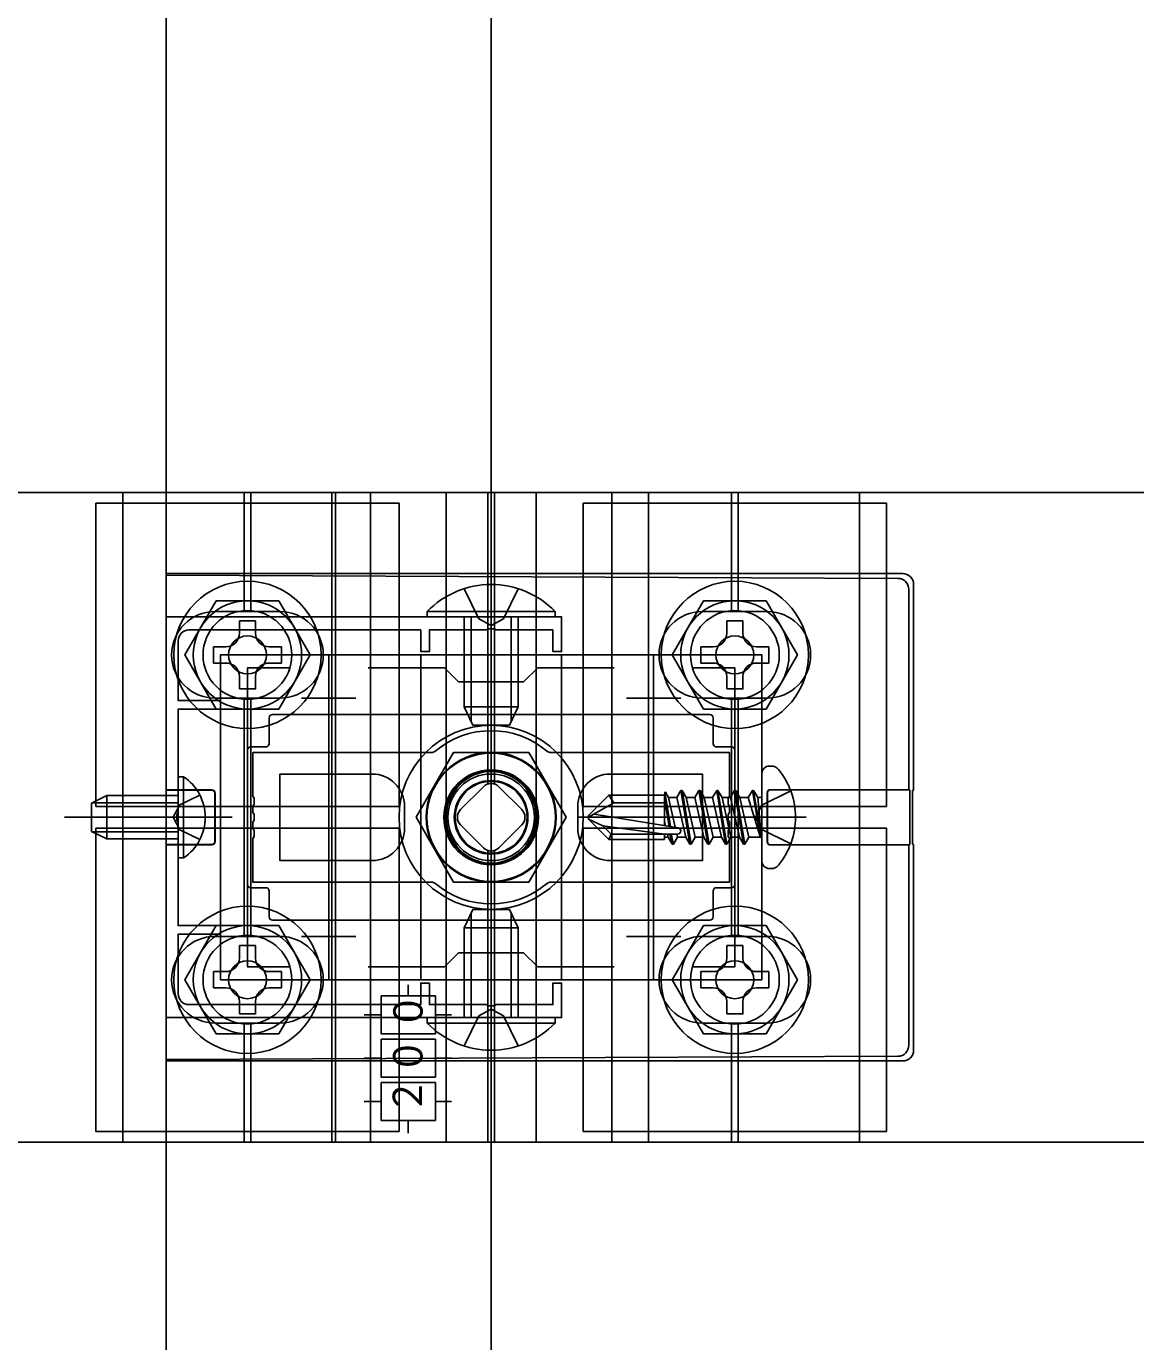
# Model space of a CAD drawing. Units: millimetres, scale not verified. Extents: x -875 to 875, y -1299 to 1291.
# Drawn here: x -240.9 to -138.5, y -654.8 to -533.3 of the extents above; entities that cross this region are included whole.
import ezdxf
from ezdxf.enums import TextEntityAlignment as Align

# ---------------------------------------------------------------- set-up
doc = ezdxf.new("R2010")
doc.units = ezdxf.units.MM
doc.header["$LTSCALE"] = 8
for name, color, linetype in [('0-2_YKK_11', 7, 'Continuous'), ('0-3_YKK_12', 2, 'Continuous'), ('0-4_YKK_13', 4, 'Continuous'), ('0-7_YSS_K', 3, 'Continuous')]:
    doc.layers.add(name, color=color, linetype=linetype)
doc.styles.add('ＭＳ ゴシック', font='')
doc.styles.get('ＭＳ ゴシック').set_extended_font_data('MS Gothic')

msp = doc.modelspace()

# ---------------------------------------------------------------- linework, layer by layer
at = {"layer": '0-2_YKK_11'}
for p, q in [((-213, -597.847), (-213, -592.847)), ((-183, -597.847), (-183, -592.847)), ((-215.5, -595.347), (-210.5, -595.347)), ((-185.5, -595.347), (-180.5, -595.347)), ((-213, -619.847), (-213, -614.847)), ((-183, -619.847), (-183, -614.847)), ((-215.5, -617.347), (-210.5, -617.347)), ((-185.5, -617.347), (-180.5, -617.347))]:
    msp.add_line(p, q, dxfattribs=at)
for points in [[(-228, -587.847), (-228, -624.847), (-191.5, -624.847), (-191.5, -621.647), (-192.3, -621.647), (-192.3, -623.647), (-197.542, -623.647), (-197.725, -623.767), (-198.275, -623.767), (-198.458, -623.647), (-203.7, -623.647), (-203.7, -621.647), (-204.5, -621.647), (-204.5, -623.647), (-225.9, -623.647)], [(-225.9, -589.047), (-204.5, -589.047), (-204.5, -591.047), (-203.7, -591.047), (-203.7, -589.047), (-198.458, -589.047), (-198.275, -588.927), (-197.725, -588.927), (-197.542, -589.047), (-192.3, -589.047), (-192.3, -591.047), (-191.5, -591.047), (-191.5, -587.847), (-228, -587.847)], [(-226.9, -622.647), (-226.9, -617.147), (-223, -617.147), (-223, -616.347), (-226.9, -616.347), (-226.9, -606.805), (-227.02, -606.622), (-227.02, -606.072), (-226.9, -605.889), (-226.9, -596.347), (-223, -596.347), (-223, -595.547), (-226.9, -595.547), (-226.9, -590.047)], [(-216.633, -620.147), (-220.5, -620.147), (-220.5, -592.547), (-216.633, -592.547)], [(-209.367, -592.547), (-202.3, -592.547), (-201, -593.847), (-195, -593.847), (-193.7, -592.547), (-186.633, -592.547)], [(-179.367, -592.547), (-175.5, -592.547), (-175.5, -620.147), (-179.367, -620.147)], [(-186.633, -620.147), (-193.7, -620.147), (-195, -618.847), (-201, -618.847), (-202.3, -620.147), (-209.367, -620.147)]]:
    msp.add_lwpolyline(points, dxfattribs=at)
msp.add_lwpolyline([(-223, -621.347), (-173, -621.347), (-173, -591.347), (-223, -591.347)], close=True, dxfattribs=at)
for centre, start, end in [((-225.9, -590.047), 90.00001, 179.99999), ((-225.9, -622.647), 180.00001, 269.99999)]:
    msp.add_arc(centre, 1, start, end, dxfattribs=at)
at = {"layer": '0-3_YKK_12'}
msp.add_line((-228, -334.347), (-228, -1076.347), dxfattribs=at)
msp.add_circle((-198, -606.347), 6, dxfattribs=at)
at = {"layer": '0-4_YKK_13'}
for p, q in [((-232, -636.347), (-232, -576.347)), ((-220.8, -587.347), (-220.8, -576.347)), ((-220.2, -587.347), (-220.2, -576.347)), ((-212.359, -576.347), (-212.708, -576.347)), ((-183.47, -576.347), (-212.359, -576.347)), ((-209.15, -636.347), (-209.15, -576.347)), ((-202.15, -636.347), (-202.15, -576.347)), ((-198.3, -576.347), (-198.3, -603.272)), ((-197.7, -603.272), (-197.7, -576.347)), ((-193.85, -636.347), (-193.85, -576.347)), ((-186.85, -636.347), (-186.85, -576.347)), ((-183.47, -636.347), (-183.47, -576.347)), ((-175.8, -587.347), (-175.8, -576.347)), ((-175.2, -587.347), (-175.2, -576.347)), ((-164, -636.347), (-164, -576.347)), ((-198, -582.347), (-198, -600.347)), ((-228, -583.847), (-159.999, -583.847)), ((-228, -583.972), (-160.436, -584.281)), ((-159.442, -585.279), (-159.442, -603.811)), ((-159, -584.841), (-159, -603.847)), ((-217.5, -587.347), (-223.5, -587.347)), ((-192.1, -587.847), (-203.9, -587.847)), ((-200.5, -587.847), (-200.5, -596.147)), ((-199.846, -587.847), (-199.846, -597.537)), ((-196.154, -587.847), (-196.154, -597.537)), ((-192.1, -587.338), (-192.1, -587.847)), ((-178.5, -587.347), (-172.5, -587.347)), ((-221.25, -588.197), (-221.25, -589.347)), ((-221.25, -588.197), (-219.75, -588.197)), ((-219.75, -589.347), (-219.75, -588.197)), ((-176.25, -588.197), (-176.25, -589.347)), ((-176.25, -588.197), (-174.75, -588.197)), ((-174.75, -589.347), (-174.75, -588.197)), ((-223.65, -590.597), (-223.65, -592.097)), ((-222.5, -590.597), (-223.65, -590.597)), ((-217.35, -590.597), (-218.5, -590.597)), ((-217.35, -592.097), (-217.35, -590.597)), ((-178.65, -590.597), (-178.65, -592.097)), ((-177.5, -590.597), (-178.65, -590.597)), ((-172.35, -590.597), (-173.5, -590.597)), ((-172.35, -592.097), (-172.35, -590.597)), ((-223.65, -592.097), (-222.5, -592.097)), ((-218.5, -592.097), (-217.35, -592.097)), ((-178.65, -592.097), (-177.5, -592.097)), ((-173.5, -592.097), (-172.35, -592.097)), ((-221.25, -593.347), (-221.25, -594.497)), ((-176.25, -593.347), (-176.25, -594.497)), ((-217.5, -595.347), (-223.5, -595.347)), ((-220.8, -617.347), (-220.8, -595.347)), ((-220.2, -617.347), (-220.2, -595.347)), ((-199.7, -597.847), (-200.5, -596.147)), ((-196.3, -597.847), (-195.5, -596.147)), ((-178.5, -595.347), (-172.5, -595.347)), ((-175.8, -617.347), (-175.8, -595.347)), ((-175.2, -617.347), (-175.2, -595.347)), ((-218.5, -597.147), (-218.5, -599.547)), ((-177.8, -596.847), (-218.2, -596.847)), ((-177.5, -599.547), (-177.5, -597.147)), ((-196.3, -597.847), (-199.7, -597.847)), ((-218.8, -599.847), (-220.2, -599.847)), ((-175.8, -599.847), (-177.2, -599.847)), ((-220.5, -600.147), (-220.5, -612.547)), ((-175.5, -612.547), (-175.5, -600.147)), ((-173, -610.382), (-173, -602.312)), ((-172.138, -601.612), (-172.3, -601.612)), ((-226.9, -610.097), (-226.9, -602.597)), ((-200.828, -605.64), (-198.707, -603.518)), ((-197.293, -603.518), (-195.172, -605.64)), ((-234.9, -605.047), (-233.5, -604.347)), ((-226.9, -604.347), (-233.5, -604.347)), ((-228, -603.821), (-223.782, -603.821)), ((-223.8, -603.838), (-228, -603.843)), ((-223.5, -608.556), (-223.5, -604.138)), ((-223.483, -608.573), (-223.483, -604.121)), ((-189, -606.172), (-187.125, -604.297)), ((-182, -604.297), (-187.125, -604.297)), ((-181.976, -604.036), (-182, -604.297)), ((-182, -607.109), (-182, -604.297)), ((-182, -604.598), (-181.57, -607.179)), ((-181.976, -604.036), (-181.449, -607.198)), ((-181.976, -604.036), (-181.976, -604.036)), ((-181.976, -604.036), (-181.91, -604.036)), ((-181.91, -604.036), (-181.629, -604.522)), ((-181.009, -607.269), (-181.629, -604.522)), ((-180.846, -604.522), (-181.629, -604.522)), ((-180.473, -603.875), (-180.846, -604.522)), ((-180.022, -608.171), (-180.846, -604.522)), ((-180.355, -603.875), (-180.473, -603.875)), ((-179.649, -608.819), (-180.473, -603.875)), ((-180.355, -603.875), (-179.981, -604.522)), ((-180.355, -603.875), (-179.531, -608.819)), ((-179.199, -604.522), (-179.981, -604.522)), ((-179.157, -608.171), (-179.981, -604.522)), ((-178.825, -603.875), (-179.199, -604.522)), ((-178.375, -608.171), (-179.199, -604.522)), ((-178.707, -603.875), (-178.825, -603.875)), ((-178.001, -608.819), (-178.825, -603.875)), ((-178.707, -603.875), (-178.333, -604.522)), ((-178.707, -603.875), (-177.883, -608.819)), ((-177.551, -604.522), (-178.333, -604.522)), ((-177.509, -608.171), (-178.333, -604.522)), ((-177.177, -603.875), (-177.551, -604.522)), ((-176.727, -608.171), (-177.551, -604.522)), ((-177.059, -603.875), (-177.177, -603.875)), ((-176.353, -608.819), (-177.177, -603.875)), ((-177.059, -603.875), (-176.685, -604.522)), ((-177.059, -603.875), (-176.235, -608.819)), ((-175.903, -604.522), (-176.685, -604.522)), ((-175.861, -608.171), (-176.685, -604.522)), ((-175.079, -608.171), (-175.903, -604.522)), ((-175.411, -603.875), (-175.529, -603.875)), ((-175.411, -603.875), (-174.587, -608.819)), ((-175.411, -603.875), (-175.038, -604.522)), ((-174.255, -604.522), (-175.038, -604.522)), ((-174.214, -608.171), (-175.038, -604.522)), ((-174.255, -604.522), (-173.175, -608.112)), ((-173.175, -608.112), (-173.881, -603.875)), ((-173.763, -603.875), (-173.881, -603.875)), ((-173.763, -603.875), (-173.057, -608.112)), ((-173.763, -603.875), (-173.39, -604.522)), ((-173.057, -608.112), (-173.39, -604.522)), ((-173.2, -604.522), (-173.39, -604.522)), ((-173, -605.222), (-170.343, -603.897)), ((-172.517, -608.599), (-172.517, -604.094)), ((-172.5, -608.582), (-172.5, -604.112)), ((-172.218, -603.794), (-160.441, -603.794)), ((-159.337, -608.848), (-159.337, -603.846)), ((-159.105, -603.882), (-159, -603.847)), ((-159.105, -608.812), (-159.105, -603.882)), ((-234.9, -607.647), (-234.9, -605.047)), ((-226.9, -605.001), (-234.809, -605.001)), ((-206, -605.347), (-206, -607.347)), ((-190, -605.347), (-190, -607.347)), ((-186.662, -604.997), (-189, -606.347)), ((-180.747, -607.312), (-188.499, -606.057)), ((-173, -605.222), (-173.598, -606.347)), ((-221.9, -606.347), (-237.4, -606.347)), ((-198.707, -609.175), (-200.828, -607.054)), ((-195.172, -607.054), (-197.293, -609.175)), ((-168.9, -606.347), (-190.002, -606.347)), ((-189, -606.172), (-189, -606.522)), ((-189, -606.522), (-187.125, -608.397)), ((-187.674, -607.14), (-189, -606.522)), ((-182, -607.897), (-187.674, -607.14)), ((-182, -606.711), (-181.907, -607.124)), ((-173, -607.472), (-173.598, -606.347)), ((-234.9, -607.647), (-233.5, -608.347)), ((-226.9, -607.692), (-234.809, -607.692)), ((-186.918, -607.897), (-187.125, -608.397)), ((-182, -608.397), (-187.125, -608.397)), ((-182, -608.397), (-182, -607.897)), ((-182, -608.171), (-181.67, -608.171)), ((-181.67, -608.171), (-181.732, -607.897)), ((-181.297, -608.819), (-181.67, -608.171)), ((-181.297, -608.819), (-181.505, -607.897)), ((-181.179, -608.819), (-181.387, -607.897)), ((-181.179, -608.819), (-180.805, -608.171)), ((-180.805, -608.171), (-180.867, -607.897)), ((-180.022, -608.171), (-180.805, -608.171)), ((-179.649, -608.819), (-180.022, -608.171)), ((-179.531, -608.819), (-179.157, -608.171)), ((-178.375, -608.171), (-179.157, -608.171)), ((-178.001, -608.819), (-178.375, -608.171)), ((-177.883, -608.819), (-177.509, -608.171)), ((-176.727, -608.171), (-177.509, -608.171)), ((-176.353, -608.819), (-176.727, -608.171)), ((-176.235, -608.819), (-175.861, -608.171)), ((-175.079, -608.171), (-175.861, -608.171)), ((-174.705, -608.819), (-175.079, -608.171)), ((-174.587, -608.819), (-174.214, -608.171)), ((-173.2, -608.171), (-174.214, -608.171)), ((-173.057, -608.112), (-173.175, -608.112)), ((-173, -607.472), (-170.343, -608.797)), ((-223.8, -608.855), (-228, -608.851)), ((-228, -608.873), (-223.782, -608.873)), ((-198.3, -609.422), (-198.3, -636.347)), ((-197.7, -636.347), (-197.7, -609.422)), ((-181.179, -608.819), (-181.297, -608.819)), ((-179.531, -608.819), (-179.649, -608.819)), ((-177.883, -608.819), (-178.001, -608.819)), ((-176.235, -608.819), (-176.353, -608.819)), ((-174.587, -608.819), (-174.705, -608.819)), ((-172.218, -608.899), (-160.441, -608.899)), ((-159.337, -608.848), (-172.199, -608.881)), ((-159.442, -608.883), (-159.337, -608.848)), ((-159.442, -608.883), (-159.442, -627.414)), ((-159, -608.847), (-159.105, -608.812)), ((-159, -608.847), (-159, -627.853)), ((-226.391, -610.097), (-226.9, -610.097)), ((-172.138, -611.082), (-172.3, -611.082)), ((-220.2, -612.847), (-218.8, -612.847)), ((-218.5, -613.147), (-218.5, -615.547)), ((-198, -630.347), (-198, -612.347)), ((-177.5, -615.547), (-177.5, -613.147)), ((-177.2, -612.847), (-175.8, -612.847)), ((-199.7, -614.847), (-200.5, -616.547)), ((-199.846, -624.847), (-199.846, -615.156)), ((-196.3, -614.847), (-199.7, -614.847)), ((-196.3, -614.847), (-195.5, -616.547)), ((-196.154, -624.847), (-196.154, -615.156)), ((-218.2, -615.847), (-177.8, -615.847)), ((-200.5, -624.847), (-200.5, -616.547)), ((-217.5, -617.347), (-223.5, -617.347)), ((-221.25, -618.197), (-221.25, -619.347)), ((-221.25, -618.197), (-219.75, -618.197)), ((-219.75, -619.347), (-219.75, -618.197)), ((-178.5, -617.347), (-172.5, -617.347)), ((-176.25, -618.197), (-176.25, -619.347)), ((-176.25, -618.197), (-174.75, -618.197)), ((-174.75, -619.347), (-174.75, -618.197)), ((-223.65, -620.597), (-223.65, -622.097)), ((-222.5, -620.597), (-223.65, -620.597)), ((-217.35, -620.597), (-218.5, -620.597)), ((-217.35, -622.097), (-217.35, -620.597)), ((-178.65, -620.597), (-178.65, -622.097)), ((-177.5, -620.597), (-178.65, -620.597)), ((-172.35, -620.597), (-173.5, -620.597)), ((-172.35, -622.097), (-172.35, -620.597)), ((-205.65, -621.812), (-205.65, -622.847)), ((-223.65, -622.097), (-222.5, -622.097)), ((-218.5, -622.097), (-217.35, -622.097)), ((-178.65, -622.097), (-177.5, -622.097)), ((-173.5, -622.097), (-172.35, -622.097)), ((-221.25, -623.347), (-221.25, -624.497)), ((-176.25, -623.347), (-176.25, -624.497)), ((-217.5, -625.347), (-223.5, -625.347)), ((-220.8, -636.347), (-220.8, -625.347)), ((-220.2, -636.347), (-220.2, -625.347)), ((-209.71, -624.597), (-208.15, -624.597)), ((-192.1, -624.847), (-203.9, -624.847)), ((-203.15, -624.597), (-201.675, -624.597)), ((-192.1, -625.356), (-192.1, -624.847)), ((-178.5, -625.347), (-172.5, -625.347)), ((-175.8, -636.347), (-175.8, -625.347)), ((-175.2, -636.347), (-175.2, -625.347)), ((-160.436, -628.413), (-228, -628.721)), ((-159.999, -628.847), (-228, -628.847)), ((-209.71, -628.597), (-208.15, -628.597)), ((-203.15, -628.597), (-201.675, -628.597)), ((-209.71, -632.597), (-208.15, -632.597)), ((-203.15, -632.597), (-201.675, -632.597)), ((-205.65, -634.347), (-205.65, -635.518))]:
    msp.add_line(p, q, dxfattribs=at)
for points in [[(-296.7, -576.347), (-99.3, -576.347), (-99.3, -636.347), (-296.7, -636.347)], [(-234.5, -605.347), (-206.5, -605.347), (-206.5, -577.347), (-234.5, -577.347)], [(-189.5, -577.347), (-161.5, -577.347), (-161.5, -605.347), (-189.5, -605.347)], [(-223.387, -586.347), (-226.274, -591.347), (-223.387, -596.347), (-217.613, -596.347), (-214.726, -591.347), (-217.613, -586.347)], [(-178.387, -586.347), (-181.274, -591.347), (-178.387, -596.347), (-172.613, -596.347), (-169.726, -591.347), (-172.613, -586.347)], [(-213, -591.347), (-183, -591.347), (-183, -621.347), (-213, -621.347)], [(-191.5, -621.347), (-204.5, -621.347), (-204.5, -591.347), (-191.5, -591.347)], [(-201.464, -612.347), (-204.928, -606.347), (-201.464, -600.347), (-194.536, -600.347), (-191.072, -606.347), (-194.536, -612.347)], [(-234.5, -607.347), (-206.5, -607.347), (-206.5, -635.347), (-234.5, -635.347)], [(-189.5, -635.347), (-161.5, -635.347), (-161.5, -607.347), (-189.5, -607.347)], [(-223.387, -616.347), (-226.274, -621.347), (-223.387, -626.347), (-217.613, -626.347), (-214.726, -621.347), (-217.613, -616.347)], [(-178.387, -616.347), (-181.274, -621.347), (-178.387, -626.347), (-172.613, -626.347), (-169.726, -621.347), (-172.613, -616.347)], [(-203.15, -626.347), (-203.15, -622.847), (-208.15, -622.847), (-208.15, -626.347)], [(-203.15, -630.347), (-203.15, -626.847), (-208.15, -626.847), (-208.15, -630.347)], [(-203.15, -634.347), (-203.15, -630.847), (-208.15, -630.847), (-208.15, -634.347)]]:
    msp.add_lwpolyline(points, close=True, dxfattribs=at)
for points in [[(-212.359, -636.347), (-212.708, -636.347), (-212.708, -576.347)], [(-183.47, -636.347), (-212.359, -636.347), (-212.359, -576.347)], [(-200.5, -585.236), (-199.145, -588.014), (-198, -588.623)], [(-195.5, -585.236), (-196.855, -588.014), (-198, -588.623)], [(-192.1, -587.338), (-203.9, -587.338), (-203.9, -587.847)], [(-195.5, -587.847), (-195.5, -596.147), (-200.5, -596.147)], [(-221.25, -594.497), (-219.75, -594.497), (-219.75, -593.347)], [(-176.25, -594.497), (-174.75, -594.497), (-174.75, -593.347)], [(-220, -600.347), (-203.404, -600.347), (-203.208, -600.274)], [(-203.208, -612.419), (-203.404, -612.347), (-220, -612.347), (-220, -608.305), (-219.88, -608.122), (-219.88, -607.572), (-220, -607.389), (-220, -606.805), (-219.88, -606.622), (-219.88, -606.072), (-220, -605.889), (-220, -605.305), (-219.88, -605.122), (-219.88, -604.572), (-220, -604.389), (-220, -600.347)], [(-192.792, -600.274), (-192.596, -600.347), (-176, -600.347), (-176, -604.389), (-176.12, -604.572), (-176.12, -605.122), (-176, -605.305), (-176, -605.889), (-176.12, -606.072), (-176.12, -606.622), (-176, -606.805), (-176, -607.389), (-176.12, -607.572), (-176.12, -608.122), (-176, -608.305), (-176, -612.347), (-192.596, -612.347), (-192.792, -612.419)], [(-209, -610.347), (-217.5, -610.347), (-217.5, -602.347), (-209, -602.347)], [(-187, -610.347), (-178.5, -610.347), (-178.5, -602.347), (-187, -602.347)], [(-226.391, -610.097), (-226.391, -602.597), (-226.9, -602.597)], [(-226.9, -608.347), (-233.5, -608.347), (-233.5, -604.347)], [(-224.891, -604.297), (-226.746, -605.202), (-227.355, -606.347)], [(-182, -604.997), (-186.662, -604.997), (-187.125, -604.297)], [(-174.705, -608.819), (-175.529, -603.875), (-175.903, -604.522)], [(-173.763, -603.875), (-173.881, -603.875), (-174.255, -604.522)], [(-159.442, -603.811), (-159.337, -603.846), (-172.199, -603.813)], [(-224.891, -608.397), (-226.746, -607.492), (-227.355, -606.347)], [(-180.794, -607.897), (-186.918, -607.897), (-187.674, -607.14)], [(-195.5, -624.847), (-195.5, -616.547), (-200.5, -616.547)], [(-221.25, -624.497), (-219.75, -624.497), (-219.75, -623.347)], [(-200.5, -627.458), (-199.145, -624.68), (-198, -624.071)], [(-195.5, -627.458), (-196.855, -624.68), (-198, -624.071)], [(-176.25, -624.497), (-174.75, -624.497), (-174.75, -623.347)], [(-192.1, -625.356), (-203.9, -625.356), (-203.9, -624.847)]]:
    msp.add_lwpolyline(points, dxfattribs=at)
for centre, radius in [((-220.5, -591.347), 6.8), ((-175.5, -591.347), 6.8), ((-220.5, -591.347), 5), ((-175.5, -591.347), 5), ((-220.5, -591.347), 4.1), ((-175.5, -591.347), 4.1), ((-220.5, -591.347), 1.75), ((-175.5, -591.347), 1.75), ((-198, -606.347), 8.5), ((-198, -606.347), 8.5), ((-198, -606.347), 5.928), ((-198, -606.347), 4.375), ((-198, -606.347), 4.25), ((-198, -606.347), 4.25), ((-197.903, -606.347), 4.245), ((-198, -606.347), 4), ((-198, -606.347), 4), ((-198, -606.347), 4), ((-198, -606.347), 3.4), ((-198, -606.347), 3.324), ((-198, -606.347), 3.32), ((-220.5, -621.347), 6.8), ((-175.5, -621.347), 6.8), ((-220.5, -621.347), 5), ((-175.5, -621.347), 5), ((-220.5, -621.347), 4.1), ((-175.5, -621.347), 4.1), ((-220.5, -621.347), 1.75), ((-175.5, -621.347), 1.75)]:
    msp.add_circle(centre, radius, dxfattribs=at)
for centre, radius, start, end in [((-198, -593.079), 8.232, 44.2189, 135.7811), ((-160.444, -585.283), 1.002, 0.18156, 89.55613), ((-223.5, -591.347), 4, 90, 270), ((-217.5, -591.347), 4, 270, 90), ((-178.5, -591.347), 4, 90, 270), ((-172.5, -591.347), 4, 270, 90), ((-222.5, -589.347), 1.25, 270, 0), ((-218.5, -589.347), 1.25, 180, 270), ((-177.5, -589.347), 1.25, 270, 0), ((-173.5, -589.347), 1.25, 180, 270), ((-222.5, -593.347), 1.25, 0, 90), ((-218.5, -593.347), 1.25, 90, 180), ((-177.5, -593.347), 1.25, 0, 90), ((-173.5, -593.347), 1.25, 90, 180), ((-198, -606.347), 8, 49.3793, 130.6207), ((-209, -605.347), 3, 0.00001, 89.99999), ((-198, -606.347), 4.25, 89.99999, 270.00001), ((-198.102, -606.348), 4.25, 273.27666, 87.50585), ((-187, -605.347), 3, 90.00001, 179.99999), ((-172.3, -602.312), 0.7, 90, 180), ((-172.138, -602.474), 0.862, 39.12355, 90), ((-176.9, -606.347), 7, 0, 39.12355), ((-228.927, -606.347), 4.527, 304.06671, 55.93329), ((-198, -604.225), 1, 45, 135), ((-173.2, -604.322), 0.2, 270, 360), ((-200.121, -606.347), 1, 135, 225), ((-195.879, -606.347), 1, 315, 45), ((-180.794, -607.602), 0.294, 0, 80.8071), ((-176.9, -606.347), 7, 320.87645, 0), ((-209, -607.347), 3, 270.00001, 359.99999), ((-187, -607.347), 3, 180.00001, 269.99999), ((-180.794, -607.602), 0.294, 270, 0), ((-173.2, -608.371), 0.2, 0, 90), ((-198, -608.468), 1, 225, 315), ((-172.3, -610.382), 0.7, 180, 270), ((-172.138, -610.22), 0.862, 270, 320.87645), ((-198, -606.347), 8, 229.3793, 310.6207), ((-223.5, -621.347), 4, 90, 270), ((-217.5, -621.347), 4, 270, 90), ((-178.5, -621.347), 4, 90, 270), ((-172.5, -621.347), 4, 270, 90), ((-222.5, -619.347), 1.25, 270, 0), ((-218.5, -619.347), 1.25, 180, 270), ((-177.5, -619.347), 1.25, 270, 0), ((-173.5, -619.347), 1.25, 180, 270), ((-222.5, -623.347), 1.25, 0, 90), ((-218.5, -623.347), 1.25, 90, 180), ((-177.5, -623.347), 1.25, 0, 90), ((-173.5, -623.347), 1.25, 90, 180), ((-198, -619.614), 8.232, 224.2189, 315.7811), ((-160.444, -627.411), 1.002, 270.44387, 359.81844)]:
    msp.add_arc(centre, radius, start, end, dxfattribs=at)
for centre, major_axis, ratio, start_param, end_param in [((-160.006, -584.848), (-0.883, -0.487), 0.991424, 2.6412593, 4.2047718), ((-218.2, -597.147), (-0.212, 0.212), 0.999695, 5.4979394, 7.0684312), ((-177.8, -597.147), (0.212, 0.212), 0.999695, 5.4979394, 7.0684312), ((-220.2, -600.147), (-0.212, 0.212), 0.999695, 5.4979394, 7.0684312), ((-218.8, -599.547), (0.212, -0.212), 0.999695, 5.4979394, 7.0684312), ((-177.2, -599.547), (-0.212, -0.212), 0.999695, 5.4979394, 7.0684312), ((-175.8, -600.147), (0.212, 0.212), 0.999695, 5.4979394, 7.0684312), ((-223.8, -604.138), (-0.27, -0.133), 0.998319, 2.6850674, 4.2555592), ((-223.783, -604.121), (0.212, 0.212), 0.999695, 5.4979394, 7.0684312), ((-172.217, -604.094), (0.212, -0.212), 0.999695, 2.3563468, 3.9268385), ((-172.199, -604.113), (-0.275, 0.123), 0.996125, 5.1323772, 6.702869), ((-160.441, -603.812), (-1, 0), 0.017455, 3.1939525, 4.712389), ((-223.8, -608.555), (-0.27, 0.133), 0.998319, 2.0276261, 3.5981179), ((-223.783, -608.573), (0.212, -0.212), 0.999695, 5.4979394, 7.0684312), ((-172.217, -608.599), (0.212, 0.212), 0.999695, 2.3563468, 3.9268385), ((-172.199, -608.581), (-0.275, -0.123), 0.996125, 5.8635017, 7.4339934), ((-160.441, -608.882), (-1, 0), 0.017455, 1.5707963, 3.0892328), ((-220.2, -612.547), (-0.212, -0.212), 0.999695, 5.4979394, 7.0684312), ((-218.8, -613.147), (0.212, 0.212), 0.999695, 5.4979394, 7.0684312), ((-177.2, -613.147), (-0.212, 0.212), 0.999695, 5.4979394, 7.0684312), ((-175.8, -612.547), (0.212, -0.212), 0.999695, 5.4979394, 7.0684312), ((-218.2, -615.547), (-0.212, -0.212), 0.999695, 5.4979394, 7.0684312), ((-177.8, -615.547), (0.212, -0.212), 0.999695, 5.4979394, 7.0684312), ((-160.006, -627.845), (-0.883, 0.487), 0.991424, 2.0784135, 3.641926)]:
    msp.add_ellipse(centre, major_axis=major_axis, ratio=ratio, start_param=start_param, end_param=end_param, dxfattribs=at)
at = {"layer": '0-7_YSS_K'}
msp.add_line((-198, -1244.347), (-198, -356.347), dxfattribs=at)

# ---------------------------------------------------------------- texts
at = {"layer": '0-4_YKK_13', "style": 'ＭＳ ゴシック', "width": 0.9}
for s, p in [('０', (-203.51, -625.927)), ('０', (-203.528, -630.064)), ('２', (-203.568, -633.752))]:
    msp.add_text(s, height=2.711, rotation=90, dxfattribs=at).set_placement(p, align=Align.BOTTOM_LEFT)

doc.saveas('drawing.dxf')
